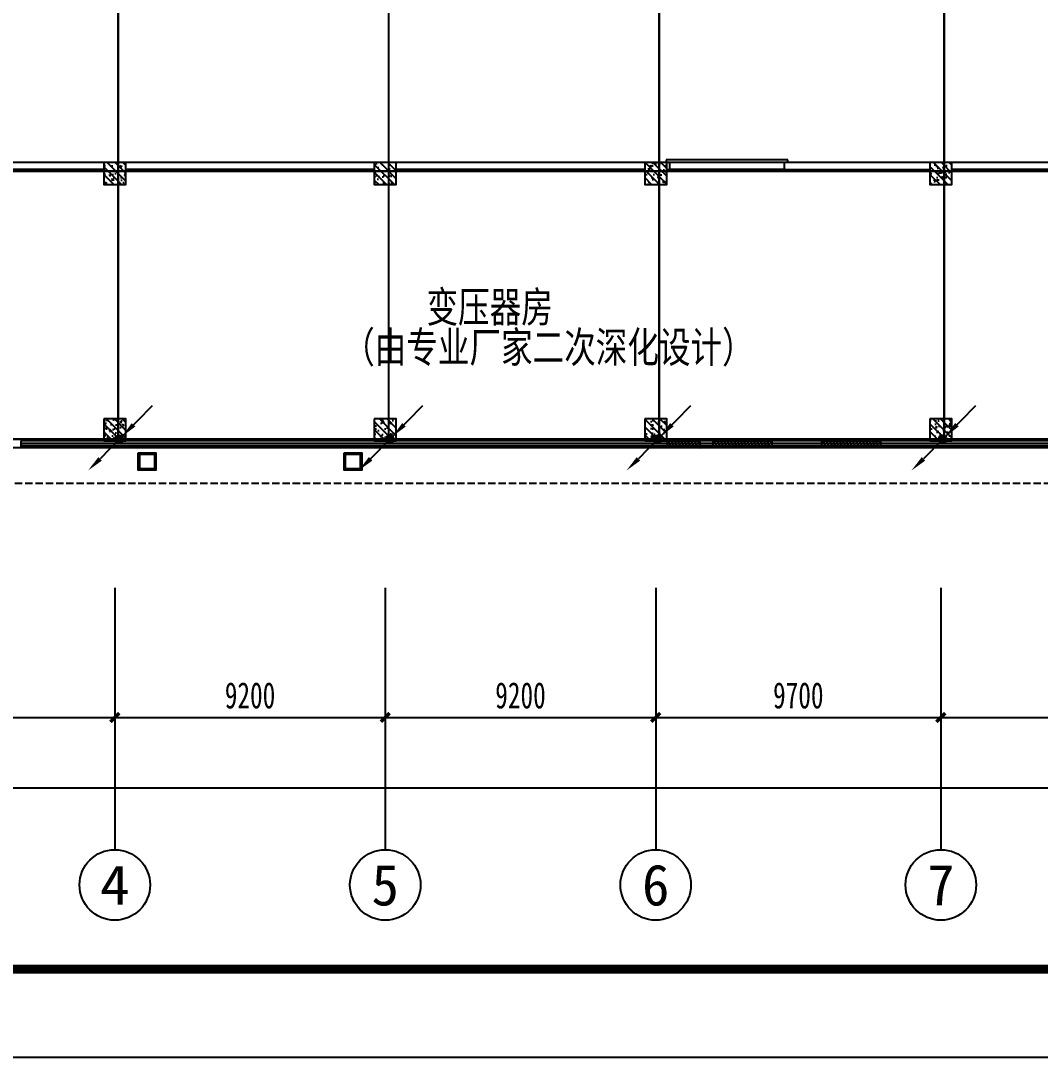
# Model space of a CAD drawing. Header units: millimetres. Extents: x -633009578 to 5705885, y -633235091 to 2571734.
# Drawn here: x 3812420 to 3847101, y 2039260 to 2074535 of the extents above; entities that cross this region are included whole.
import ezdxf
from ezdxf.enums import TextEntityAlignment as Align

# ---------------------------------------------------------------- set-up
doc = ezdxf.new("R2010")
doc.units = ezdxf.units.MM
doc.header["$LTSCALE"] = 1000
doc.header["$MEASUREMENT"] = 0
doc.linetypes.add('DASH', pattern=[0.35, 0.25, -0.1])
doc.layers.get('0').update_dxf_attribs({"color": 9})
for name, color, linetype in [('3T_WOOD', 21, 'Continuous'), ('A-COLUM(柱)', 255, 'Continuous'), ('A-DOOR(门）', 4, 'Continuous'), ('A-F-AREA(计算)', 5, 'Continuous'), ('A-ROOF-G(钢构)', 25, 'Continuous'), ('A-ST-O(室外)', 54, 'Continuous'), ('A-TEXT(房间)', 243, 'Continuous'), ('A-WALL(墙)', 255, 'Continuous'), ('A-WINDOW（窗）', 4, 'Continuous'), ('AXIS_TEXT', 7, 'Continuous'), ('C-AXIS(轴号)', 3, 'Continuous'), ('电-弱电平面-箭头', 3, 'Continuous'), ('电-接地防雷-接地线', 132, 'Continuous'), ('设备-箱柜', 3, 'Continuous'), ('院图签、封面151013$0$PUB_TITLE', 153, 'Continuous'), ('院图签、封面151013$0$图签文字', 4, 'Continuous')]:
    doc.layers.add(name, color=color, linetype=linetype)
doc.styles.add('_TCH', font='simhei.ttf', dxfattribs={"width": 0.75, "bigfont": 'hztxt.shx'})
doc.styles.add('_TCH_AXIS', font='simhei.ttf', dxfattribs={"bigfont": 'GBCBIG'})
doc.styles.add('_TCH_DIM_T3', font='simhei.ttf', dxfattribs={"width": 0.707, "bigfont": 'GBCBIG'})
doc.styles.add('COMPLEX', font='simhei.ttf')
doc.styles.add('IDQSTYLE', font='simhei.ttf', dxfattribs={"width": 0.707, "bigfont": 'hztxt.shx'})
doc.styles.get("Standard").update_dxf_attribs({"font": 'simhei.ttf', "bigfont": 'hztxt.shx'})
doc.styles.add('院图签、封面151013$0$-宋体', font='simhei.ttf', dxfattribs={"width": 0.8})
doc.linetypes.add('GDLine', pattern='A,1,-3,5.8,["|",Standard,S=4,R=-45,X=-1.407,Y=-0.7],-0.1,["|",Standard,S=4,R=-45,X=-1.407,Y=-0.7],-0.1,["|",Standard,S=4,R=-45,X=-1.407,Y=-0.7],-0.1,["|",Standard,S=4,R=-45,X=-1.407,Y=-0.7],-0.1,5.8,-3,1', length=20)
doc.dimstyles.new('_TCH_ARCH&&300', dxfattribs={"dimtxt": 892.5, "dimasz": 300, "dimexe": 750, "dimexo": 900, "dimgap": 300, "dimtad": 1, "dimdec": 0, "dimzin": 0, "dimdsep": 46, "dimtxsty": '_TCH_DIM_T3', "dimblk": 'ARCHTICK', "dimcen": 0.09, "dimclrt": 7, "dimazin": 2, "dimtfac": 1, "dimtdec": 0, "dimtix": 1, "dimtmove": 2, "dimatfit": 3, "dimfxl": 1, "dimtolj": 1, "dimtzin": 0, "dimarcsym": 0})
pattern_1 = [(45, (0, 0), (-56.1266007566822, 56.12660075668221), [])]

# ---------------------------------------------------------------- blocks, each defined once
blk = doc.blocks.new('$DorLib2D$00000126')
at = {"color": 0, "linetype": 'Continuous'}
for p, q in [((-0.5319999999956053, 0.5), (-0.5319999999956053, 0.900000000000091)), ((0.5320000000047003, 0.900000000000091), (0.5320000000047003, 0.5000000000002274))]:
    blk.add_line(p, q, dxfattribs=at)
at = {"color": 0, "linetype": 'DASH'}
for p, q in [((-0.5319999999956053, 0.900000000000091), (0.5320000000047003, 0.900000000000091)), ((-0.5319999999956053, 0.5), (0.5320000000047003, 0.5000000000002274))]:
    blk.add_line(p, q, dxfattribs=at)
blk = doc.blocks.new('_ArchTick')
at = {"color": 0, "linetype": 'ByBlock', "const_width": 0.4}
blk.add_lwpolyline([(-0.5, -0.5), (0.5, 0.5)], dxfattribs=at)
blk = doc.blocks.new('*D558')
at = {"layer": 'C-AXIS(轴号)', "color": 0, "lineweight": -2, "transparency": 16777216}
for p, q in [((1121700.598288333, 1376357.113137866), (1121700.598288333, 1369697.293828133)), ((1255980.598288333, 1376357.113137866), (1255980.598288333, 1369697.293828133)), ((1121700.598288333, 1370447.293828133), (1255980.598288333, 1370447.293828133))]:
    blk.add_line(p, q, dxfattribs=at)
at = {"layer": 'Defpoints', "color": 0, "transparency": 16777216}
for p in [(1121700.598288333, 1377257.113137866), (1255980.598288333, 1377257.113137866), (1255980.598288333, 1370447.293828133)]:
    blk.add_point(p, dxfattribs=at)
at = {"layer": 'C-AXIS(轴号)', "color": 0, "linetype": 'ByBlock', "lineweight": -2, "transparency": 16777216, "xscale": 300, "yscale": 300, "zscale": 300, "rotation": 180}
blk.add_blockref('_ArchTick', (1121700.598288333, 1370447.293828133), dxfattribs=at)
at = {"layer": 'C-AXIS(轴号)', "color": 0, "linetype": 'ByBlock', "lineweight": -2, "transparency": 16777216, "xscale": 300, "yscale": 300, "zscale": 300}
blk.add_blockref('_ArchTick', (1255980.598288333, 1370447.293828133), dxfattribs=at)
at = {"layer": 'C-AXIS(轴号)', "color": 7, "transparency": 16777216, "insert": (1188840.598288333, 1371193.543828133), "char_height": 892.5, "attachment_point": 5, "style": '_TCH_DIM_T3'}
blk.add_mtext('\\A1;134280', dxfattribs=at)
blk = doc.blocks.new('*D592')
at = {"layer": 'C-AXIS(轴号)', "color": 0, "lineweight": -2, "transparency": 16777216}
for p, q in [((1141340.598288357, 1376357.113137866), (1141340.598288357, 1372097.293828133)), ((1150540.598288357, 1376357.113137866), (1150540.598288357, 1372097.293828133)), ((1141340.598288357, 1372847.293828133), (1150540.598288357, 1372847.293828133))]:
    blk.add_line(p, q, dxfattribs=at)
at = {"layer": 'Defpoints', "color": 0, "transparency": 16777216}
for p in [(1141340.598288357, 1377257.113137866), (1150540.598288357, 1377257.113137866), (1150540.598288357, 1372847.293828133)]:
    blk.add_point(p, dxfattribs=at)
at = {"layer": 'C-AXIS(轴号)', "color": 0, "linetype": 'ByBlock', "lineweight": -2, "transparency": 16777216, "xscale": 300, "yscale": 300, "zscale": 300, "rotation": 180}
blk.add_blockref('_ArchTick', (1141340.598288357, 1372847.293828133), dxfattribs=at)
at = {"layer": 'C-AXIS(轴号)', "color": 0, "linetype": 'ByBlock', "lineweight": -2, "transparency": 16777216, "xscale": 300, "yscale": 300, "zscale": 300}
blk.add_blockref('_ArchTick', (1150540.598288357, 1372847.293828133), dxfattribs=at)
at = {"layer": 'C-AXIS(轴号)', "color": 7, "transparency": 16777216, "insert": (1145940.598288357, 1373593.543828133), "char_height": 892.5, "attachment_point": 5, "style": '_TCH_DIM_T3'}
blk.add_mtext('\\A1;9200', dxfattribs=at)
blk = doc.blocks.new('*D593')
at = {"layer": 'C-AXIS(轴号)', "color": 0, "lineweight": -2, "transparency": 16777216}
for p, q in [((1150540.598288357, 1376357.113137866), (1150540.598288357, 1372097.293828133)), ((1159740.598288357, 1376357.113137866), (1159740.598288357, 1372097.293828133)), ((1150540.598288357, 1372847.293828133), (1159740.598288357, 1372847.293828133))]:
    blk.add_line(p, q, dxfattribs=at)
at = {"layer": 'Defpoints', "color": 0, "transparency": 16777216}
for p in [(1150540.598288357, 1377257.113137866), (1159740.598288357, 1377257.113137866), (1159740.598288357, 1372847.293828133)]:
    blk.add_point(p, dxfattribs=at)
at = {"layer": 'C-AXIS(轴号)', "color": 0, "linetype": 'ByBlock', "lineweight": -2, "transparency": 16777216, "xscale": 300, "yscale": 300, "zscale": 300, "rotation": 180}
blk.add_blockref('_ArchTick', (1150540.598288357, 1372847.293828133), dxfattribs=at)
at = {"layer": 'C-AXIS(轴号)', "color": 0, "linetype": 'ByBlock', "lineweight": -2, "transparency": 16777216, "xscale": 300, "yscale": 300, "zscale": 300}
blk.add_blockref('_ArchTick', (1159740.598288357, 1372847.293828133), dxfattribs=at)
at = {"layer": 'C-AXIS(轴号)', "color": 7, "transparency": 16777216, "insert": (1155140.598288357, 1373593.543828133), "char_height": 892.5, "attachment_point": 5, "style": '_TCH_DIM_T3'}
blk.add_mtext('\\A1;9200', dxfattribs=at)
blk = doc.blocks.new('*D594')
at = {"layer": 'C-AXIS(轴号)', "color": 0, "lineweight": -2, "transparency": 16777216}
for p, q in [((1159740.598288357, 1376357.113137866), (1159740.598288357, 1372097.293828133)), ((1168940.598288357, 1376357.113137866), (1168940.598288357, 1372097.293828133)), ((1159740.598288357, 1372847.293828133), (1168940.598288357, 1372847.293828133))]:
    blk.add_line(p, q, dxfattribs=at)
at = {"layer": 'Defpoints', "color": 0, "transparency": 16777216}
for p in [(1159740.598288357, 1377257.113137866), (1168940.598288357, 1377257.113137866), (1168940.598288357, 1372847.293828133)]:
    blk.add_point(p, dxfattribs=at)
at = {"layer": 'C-AXIS(轴号)', "color": 0, "linetype": 'ByBlock', "lineweight": -2, "transparency": 16777216, "xscale": 300, "yscale": 300, "zscale": 300, "rotation": 180}
blk.add_blockref('_ArchTick', (1159740.598288357, 1372847.293828133), dxfattribs=at)
at = {"layer": 'C-AXIS(轴号)', "color": 0, "linetype": 'ByBlock', "lineweight": -2, "transparency": 16777216, "xscale": 300, "yscale": 300, "zscale": 300}
blk.add_blockref('_ArchTick', (1168940.598288357, 1372847.293828133), dxfattribs=at)
at = {"layer": 'C-AXIS(轴号)', "color": 7, "transparency": 16777216, "insert": (1164340.598288357, 1373593.543828133), "char_height": 892.5, "attachment_point": 5, "style": '_TCH_DIM_T3'}
blk.add_mtext('\\A1;9200', dxfattribs=at)
blk = doc.blocks.new('*D595')
at = {"layer": 'C-AXIS(轴号)', "color": 0, "lineweight": -2, "transparency": 16777216}
for p, q in [((1168940.598288357, 1376357.113137866), (1168940.598288357, 1372097.293828133)), ((1178640.598288357, 1376357.113137866), (1178640.598288357, 1372097.293828133)), ((1168940.598288357, 1372847.293828133), (1178640.598288357, 1372847.293828133))]:
    blk.add_line(p, q, dxfattribs=at)
at = {"layer": 'Defpoints', "color": 0, "transparency": 16777216}
for p in [(1168940.598288357, 1377257.113137866), (1178640.598288357, 1377257.113137866), (1178640.598288357, 1372847.293828133)]:
    blk.add_point(p, dxfattribs=at)
at = {"layer": 'C-AXIS(轴号)', "color": 0, "linetype": 'ByBlock', "lineweight": -2, "transparency": 16777216, "xscale": 300, "yscale": 300, "zscale": 300, "rotation": 180}
blk.add_blockref('_ArchTick', (1168940.598288357, 1372847.293828133), dxfattribs=at)
at = {"layer": 'C-AXIS(轴号)', "color": 0, "linetype": 'ByBlock', "lineweight": -2, "transparency": 16777216, "xscale": 300, "yscale": 300, "zscale": 300}
blk.add_blockref('_ArchTick', (1178640.598288357, 1372847.293828133), dxfattribs=at)
at = {"layer": 'C-AXIS(轴号)', "color": 7, "transparency": 16777216, "insert": (1173790.598288357, 1373593.543828133), "char_height": 892.5, "attachment_point": 5, "style": '_TCH_DIM_T3'}
blk.add_mtext('\\A1;9700', dxfattribs=at)
blk = doc.blocks.new('*D596')
at = {"layer": 'C-AXIS(轴号)', "color": 0, "lineweight": -2, "transparency": 16777216}
for p, q in [((1178640.598288357, 1376357.113137866), (1178640.598288357, 1372097.293828133)), ((1188340.598288357, 1376357.113137866), (1188340.598288357, 1372097.293828133)), ((1178640.598288357, 1372847.293828133), (1188340.598288357, 1372847.293828133))]:
    blk.add_line(p, q, dxfattribs=at)
at = {"layer": 'Defpoints', "color": 0, "transparency": 16777216}
for p in [(1178640.598288357, 1377257.113137866), (1188340.598288357, 1377257.113137866), (1188340.598288357, 1372847.293828133)]:
    blk.add_point(p, dxfattribs=at)
at = {"layer": 'C-AXIS(轴号)', "color": 0, "linetype": 'ByBlock', "lineweight": -2, "transparency": 16777216, "xscale": 300, "yscale": 300, "zscale": 300, "rotation": 180}
blk.add_blockref('_ArchTick', (1178640.598288357, 1372847.293828133), dxfattribs=at)
at = {"layer": 'C-AXIS(轴号)', "color": 0, "linetype": 'ByBlock', "lineweight": -2, "transparency": 16777216, "xscale": 300, "yscale": 300, "zscale": 300}
blk.add_blockref('_ArchTick', (1188340.598288357, 1372847.293828133), dxfattribs=at)
at = {"layer": 'C-AXIS(轴号)', "color": 7, "transparency": 16777216, "insert": (1183490.598288357, 1373593.543828133), "char_height": 892.5, "attachment_point": 5, "style": '_TCH_DIM_T3'}
blk.add_mtext('\\A1;9700', dxfattribs=at)
blk = doc.blocks.new('_AXISO')
blk.add_circle((0, 0), 0.5)
at = {"layer": 'AXIS_TEXT', "style": 'COMPLEX', "width": 1.041666666666667}
blk.add_attdef('A', text='', height=0.56, dxfattribs=at).set_placement((-0.25, -0.28), (0.25, -0.28), align=Align.FIT)
blk = doc.blocks.new('$TCHSYS$WIN2D')
for p, q in [((-0.5, 0.5), (0.5, 0.5)), ((-0.5, 0.5), (-0.4999999999999999, -0.5)), ((0.5, 0.5), (0.4999999999999998, -0.5)), ((0.5, 0.1666666666666666), (-0.5, 0.1666666666666666)), ((0.5, -0.1666666666666667), (-0.5, -0.1666666666666667)), ((-0.4999999999999999, -0.5), (0.5, -0.5))]:
    blk.add_line(p, q)
blk = doc.blocks.new('_FZH')
h = blk.add_hatch()
h.set_pattern_fill('钢筋混凝土', color=256, scale=0.1, style=0)
h.set_pattern_definition([(45, (0, 0), (-0.1767766952966369, 0.1767766952966369), []), (50, (0, 0), (0.7172601826007535, -0.06275213498259512), [0.07500000000000001, -0.8250000000000001]), (355, (0, 0), (-0.138751333613, 0.7521921337000119), [0.06, -0.66]), (100.4514, (0.05977168000000001, -0.00522934), (0.5785093817140216, 0.6894395420609536), [0.06374019, -0.701142112]), (46.1842, (0, 0.2), (1.067241048625645, -0.1655190143290181), [0.1125, -1.2375]), (96.6356, (0.088936745, 0.186206693), (0.9346627055487033, 0.9741178709004418), [0.095610288, -1.051713]), (351.1842, (0, 0.2), (0.9346619451336272, 0.9741186009253247), [0.09000000000000001, -0.9900000000000001]), (21, (0.1, 0.15), (0.5969070521184617, -0.4026188906653388), [0.07500000000000001, -0.8250000000000001]), (326, (0.1, 0.15), (0.2433153319215824, 0.7251500450468529), [0.06, -0.66]), (71.4514, (0.149742233, 0.116448394), (0.84022262858149, 0.3225304967099524), [0.06374019, -0.701142112]), (37.50000000000001, (0, 0), (0.01215985531729062, 0.3328938538313115), [0, -0.652, 0, -0.67, 0, -0.6625000000000001]), (7.499999999999999, (0, 0), (0.2630695374421486, 0.3944117118823603), [0, -0.382, 0, -0.637, 0, -0.2525]), (-32.5, (-0.223, 0), (0.533822436172409, -0.02255487173437976), [0, -0.25, 0, -0.78, 0, -1.035]), (-42.5, (-0.323, 0), (0.5831861693423862, 0.1001049823323177), [0, -0.325, 0, -0.518, 0, -0.735])])
h.paths.add_polyline_path([(-0.5, -0.5), (0.5, -0.5), (0.5, 0.5), (-0.5, 0.5)])
blk.add_lwpolyline([(-0.5, -0.5), (0.5, -0.5), (0.5, 0.5), (-0.5, 0.5)], close=True)
blk = doc.blocks.new('*X25')
at = {"color": 0, "linetype": 'Continuous'}
for p, q in [((192.590110055903, 446.7242872143482), (193.9264208598343, 448.0605980182795)), ((192.6512440212146, 447.2096852483717), (193.4410228258108, 447.9994640529679)), ((192.666080612941, 446.3759937026742), (194.2747143715083, 447.9846274612416)), ((192.8122309321682, 446.0978799531896), (194.552828120993, 447.8384771420143)), ((193.0126674313866, 445.874052383696), (194.7766556904866, 447.6380406427959)), ((193.2651240367983, 445.7022449203958), (194.9484631537868, 447.3855840373842)), ((193.5780466605768, 445.5909034754624), (195.0598045987202, 447.0726614136058)), ((193.9838870800477, 445.5724798262212), (195.0782282479613, 446.6668209941349))]:
    blk.add_line(p, q, dxfattribs=at)
blk = doc.blocks.new('HC001444')
at = {"color": 0, "linetype": 'Continuous'}
for p, q in [((5.312014027897709, 5.362594416008807), (0.4698776614111466, 0.4121164681388052)), ((1.307398633798584e-12, -0.05776119327106244), (-3.105492900473507, -3.232738715067399))]:
    blk.add_line(p, q, dxfattribs=at)
for points in [[(2.301209466909763, 2.284423861441751, 0.8, 0, 0), (0.4698776614111466, 0.4121164681388052, 0, 0, 0)], [(-3.105492900473507, -3.232738715067399, 0.8, 0, 0), (-5.057392361377197, -5.119309791711203, 0, 0, 0)]]:
    blk.add_lwpolyline(points, format="xyseb", dxfattribs=at)
blk.add_circle((0, 0), 0.625, dxfattribs=at)
at = {"color": 0, "linetype": 'Continuous', "xscale": 0.5, "yscale": 0.5, "zscale": 0.5}
blk.add_blockref('*X25', (-96.91845018383214, -223.4069038532592), dxfattribs=at)
at = {"color": 0, "style": 'IDQSTYLE', "width": 0.7}
blk.add_attdef('PSFHATT', (7.312014027897709, -5.119309791711203), '', height=2.5, dxfattribs=at)
blk = doc.blocks.new('建筑图框_A1')
at = {"layer": '院图签、封面151013$0$PUB_TITLE'}
blk.add_lwpolyline([(0, 0), (84100, 0), (84100, 59400), (0, 59400)], close=True, dxfattribs=at)
at = {"layer": '院图签、封面151013$0$PUB_TITLE', "const_width": 100}
blk.add_lwpolyline([(2500, 1000), (83100, 1000), (83100, 58400), (2500, 58400)], close=True, dxfattribs=at)
at = {"layer": '院图签、封面151013$0$图签文字', "color": 6, "style": '院图签、封面151013$0$-宋体'}
for tag, height, width, p in [('工程主持人', 400, 0.7999999999883585, (79990.91196859907, 29505.93707200652)), ('审定', 400, 0.7999999999883585, (79990.91196859907, 28705.93707200605)), ('审核', 400, 0.7999999999883585, (79990.91196859907, 27905.93707200559)), ('专业负责人', 400, 0.7999999999883585, (79990.91196859907, 27105.93707200512)), ('校对', 400, 0.7999999999883585, (79990.91196859907, 26305.93707200466)), ('设计', 400, 0.7999999999883585, (79990.91196859907, 25505.93707200419)), ('方案设计人', 400, 0.7999999999883585, (79990.91196859907, 24706.79438478127)), ('工程编号', 300, 0.7000000000116415, (81000.00416498398, 8700.424278954277)), ('版次', 300, 0.7000000000116415, (78738.08139540046, 3005.726258059498)), ('日期', 300, 0.7000000000116415, (82038.0813954557, 3000.226258123759)), ('图号', 200, 0.7000000000116415, (82538.08139542397, 2400.075247410685)), ('比例', 300, 0.7000000000116415, (78738.08139537089, 2200.188802679535)), ('图号_X施', 300, 0.7000000000116415, (81538.08139540977, 2200.188802651362)), ('图号_总数', 200, 0.7000000000116415, (82538.08139541186, 2000.075247410219))]:
    blk.add_attdef(tag, text='', height=height, dxfattribs=dict(at, width=width)).set_placement(p, align=Align.MIDDLE_CENTER)
at = {"layer": '院图签、封面151013$0$图签文字', "color": 6, "style": '院图签、封面151013$0$-宋体', "width": 0.7}
for tag, p in [('建设单位_001', (80935.88661794258, 7446.21079580821)), ('工程名称_001', (80933.52706738078, 6045.368099178996)), ('图名_001', (79742.88288308708, 4059.656552180292))]:
    blk.add_attdef(tag, p, '', height=300, dxfattribs=at)
blk = doc.blocks.new('9-29-1')
h = blk.add_hatch()
h.set_pattern_fill('ANSI31', color=256, scale=50)
h.set_pattern_definition(pattern_1)
h.paths.add_polyline_path([(1169340.650682393, 1382257.113137863), (1170440.650682393, 1382257.113137863), (1170440.650682393, 1382017.113137863), (1169340.650682393, 1382017.113137863)])
h = blk.add_hatch()
h.set_pattern_fill('ANSI31', color=256, scale=50)
h.set_pattern_definition(pattern_1)
h.paths.add_polyline_path([(1170890.598288357, 1382257.113137859), (1172890.598288357, 1382257.113137859), (1172890.598288357, 1382017.113137859), (1170890.598288357, 1382017.113137859)])
h = blk.add_hatch()
h.set_pattern_fill('ANSI31', color=256, scale=50)
h.set_pattern_definition(pattern_1)
h.paths.add_polyline_path([(1174590.598288357, 1382257.113137859), (1176590.598288357, 1382257.113137859), (1176590.598288357, 1382017.113137859), (1174590.598288357, 1382017.113137859)])
for points in [[(1169340.650682393, 1382257.113137863), (1170440.650682393, 1382257.113137863), (1170440.650682393, 1382017.113137863), (1169340.650682393, 1382017.113137863)], [(1170890.598288357, 1382257.113137859), (1172890.598288357, 1382257.113137859), (1172890.598288357, 1382017.113137859), (1170890.598288357, 1382017.113137859)], [(1174590.598288357, 1382257.113137859), (1176590.598288357, 1382257.113137859), (1176590.598288357, 1382017.113137859), (1174590.598288357, 1382017.113137859)]]:
    blk.add_lwpolyline(points, close=True)
at = {"layer": 'A-DOOR(门）'}
blk.add_line((1173315.598287918, 1391492.113137866), (1169415.598287918, 1391492.113137866), dxfattribs=at)
at = {"layer": 'A-F-AREA(计算)'}
blk.add_lwpolyline([(1121700.598288358, 1518097.113137865), (1255980.598288358, 1518097.113137865), (1255980.598288358, 1382017.113137865), (1121700.598288358, 1382017.113137865)], close=True, dxfattribs=at)
at = {"layer": 'A-ROOF-G(钢构)'}
for points in [[(1151340.605494114, 1381857.113137867), (1151940.605494114, 1381857.113137867), (1151940.605494114, 1381257.113137867), (1151340.605494114, 1381257.113137867)], [(1151390.605494114, 1381807.113137867), (1151890.605494114, 1381807.113137867), (1151890.605494114, 1381307.113137867), (1151390.605494114, 1381307.113137867)], [(1158340.605494117, 1381857.113137867), (1158940.605494117, 1381857.113137867), (1158940.605494117, 1381257.113137867), (1158340.605494117, 1381257.113137867)], [(1158390.605494117, 1381807.113137867), (1158890.605494117, 1381807.113137867), (1158890.605494117, 1381307.113137867), (1158390.605494117, 1381307.113137867)]]:
    blk.add_lwpolyline(points, close=True, dxfattribs=at)
at = {"layer": 'A-ST-O(室外)', "linetype": 'DASH'}
blk.add_lwpolyline([(1121940.598288341, 1380817.113137878), (1189490.598729082, 1380817.113137878)], dxfattribs=at)
at = {"layer": 'A-WALL(墙)'}
for p, q in [((1150165.598288569, 1391732.113137874), (1141715.598287918, 1391732.113137864)), ((1159365.598288569, 1391732.113137874), (1150915.598287918, 1391732.113137872)), ((1168565.598287918, 1391732.113137874), (1160115.598288569, 1391732.113137854)), ((1169415.598288081, 1391732.113137871), (1169315.598288569, 1391732.113137653)), ((1169415.598288081, 1391492.113137821), (1169415.598288081, 1391732.113137871)), ((1178265.598287918, 1391732.113137919), (1173315.598288081, 1391732.113137871)), ((1173315.598288081, 1391732.113137871), (1173315.598288081, 1391492.113137821)), ((1187990.598288357, 1391732.113137866), (1179015.598288569, 1391732.113137847)), ((1150165.598288569, 1391492.113137874), (1141715.598287918, 1391492.11313787)), ((1159365.598288569, 1391492.113137874), (1150915.598287918, 1391492.113137878)), ((1168565.598287918, 1391492.113137874), (1160115.598288569, 1391492.113137842)), ((1169315.598288569, 1391492.113138111), (1169415.598288081, 1391492.113137821)), ((1173315.598288081, 1391492.113137821), (1178265.598287918, 1391492.113137871)), ((1187990.598288357, 1391492.113137866), (1179015.598288569, 1391492.113137899))]:
    blk.add_line(p, q, dxfattribs=at)
at = {"layer": 'A-WINDOW（窗）'}
for points in [[(1170440.650682339, 1382257.113137861), (1170440.650682339, 1382017.113137861)], [(1172890.598288302, 1382257.113137858), (1172890.598288302, 1382017.113137858)], [(1176590.598288302, 1382257.113137858), (1176590.598288302, 1382017.113137858)]]:
    blk.add_lwpolyline(points, dxfattribs=at)
at = {"layer": 'C-AXIS(轴号)'}
for p, q in [((1150540.598288357, 1377257.113137866), (1150540.598288357, 1368347.293828133)), ((1159740.598288357, 1377257.113137866), (1159740.598288357, 1368347.293828133)), ((1168940.598288357, 1377257.113137866), (1168940.598288357, 1368347.293828133)), ((1178640.598288357, 1377257.113137866), (1178640.598288357, 1368347.293828133))]:
    blk.add_line(p, q, dxfattribs=at)
at = {"layer": 'A-COLUM(柱)', "xscale": 750, "yscale": 750, "zscale": 750, "rotation": 270}
for p in [(1150540.598288357, 1391357.113137866), (1159740.598288357, 1391357.113137866), (1168940.598288357, 1391357.113137866), (1178640.598288357, 1391357.113137866), (1150540.598288357, 1382632.113137866), (1159740.598288357, 1382632.113137866), (1168940.598288357, 1382632.113137866), (1178640.598288357, 1382632.113137866)]:
    blk.add_blockref('_FZH', p, dxfattribs=at)
at = {"layer": 'A-DOOR(门）', "xscale": -3900, "yscale": 240, "zscale": 3900}
blk.add_blockref('$DorLib2D$00000126', (1171365.598287918, 1391612.113137866), dxfattribs=at)
at = {"layer": 'A-WINDOW（窗）', "extrusion": (0, 0, -1), "xscale": 40000, "yscale": 240, "zscale": 40000}
blk.add_blockref('$TCHSYS$WIN2D', (-1167340.59828836, 1382137.113137866), dxfattribs=at)
at = {"layer": 'C-AXIS(轴号)'}
ref = blk.add_blockref('_AXISO', (1150540.598288357, 1367147.293828133), dxfattribs=dict(at, xscale=2400, yscale=2400, zscale=2400))
ref.add_attrib('A', '4', dxfattribs={"layer": 'AXIS_TEXT', "height": 1336.325289654598, "style": '_TCH_AXIS'}).set_placement((1150031.521987536, 1366479.131183306), (1151049.674589178, 1366479.131183306), align=Align.FIT)
ref = blk.add_blockref('_AXISO', (1159740.598288357, 1367147.293828133), dxfattribs=dict(at, xscale=2400, yscale=2400, zscale=2400))
ref.add_attrib('A', '5', dxfattribs={"layer": 'AXIS_TEXT', "height": 1397.844494487577, "style": '_TCH_AXIS'}).set_placement((1159274.650123528, 1366448.371580889), (1160206.546453186, 1366448.371580889), align=Align.FIT)
ref = blk.add_blockref('_AXISO', (1168940.598288357, 1367147.293828133), dxfattribs=dict(at, xscale=2400, yscale=2400, zscale=2400))
ref.add_attrib('A', '6', dxfattribs={"layer": 'AXIS_TEXT', "height": 1397.844494487578, "style": '_TCH_AXIS'}).set_placement((1168474.650123528, 1366448.371580889), (1169406.546453186, 1366448.371580889), align=Align.FIT)
ref = blk.add_blockref('_AXISO', (1178640.598288357, 1367147.293828133), dxfattribs=dict(at, xscale=2400, yscale=2400, zscale=2400))
ref.add_attrib('A', '7', dxfattribs={"layer": 'AXIS_TEXT', "height": 1397.844494487577, "style": '_TCH_AXIS'}).set_placement((1178174.650123528, 1366448.371580889), (1179106.546453186, 1366448.371580889), align=Align.FIT)
at = {"layer": 'A-TEXT(房间)', "style": '_TCH', "width": 0.75}
for s, p in [('变压器房', (1161143.251413123, 1386291.890332197)), ('（由专业厂家二次深化设计）', (1158308.650830033, 1384923.952347855))]:
    blk.add_text(s, height=1050, dxfattribs=at).set_placement(p)
at = {"layer": 'C-AXIS(轴号)'}
for p1, p2, distance, picture, middle in [((1121700.598288333, 1377257.113137866), (1255980.598288333, 1377257.113137866), -6809.819309732877, '*D558', (1188840.598288333, 1371193.543828133)), ((1141340.598288357, 1377257.113137866), (1150540.598288357, 1377257.113137866), -4409.819309732877, '*D592', (1145940.598288357, 1373593.543828133)), ((1150540.598288357, 1377257.113137866), (1159740.598288357, 1377257.113137866), -4409.819309732877, '*D593', (1155140.598288357, 1373593.543828133)), ((1159740.598288357, 1377257.113137866), (1168940.598288357, 1377257.113137866), -4409.819309732877, '*D594', (1164340.598288357, 1373593.543828133)), ((1168940.598288357, 1377257.113137866), (1178640.598288357, 1377257.113137866), -4409.819309732877, '*D595', (1173790.598288357, 1373593.543828133)), ((1178640.598288357, 1377257.113137866), (1188340.598288357, 1377257.113137866), -4409.819309732877, '*D596', (1183490.598288357, 1373593.543828133))]:
    dim = blk.add_aligned_dim(p1=p1, p2=p2, distance=distance, dimstyle='_TCH_ARCH&&300', dxfattribs=at)
    dim.commit()
    dim.dimension.update_dxf_attribs({"geometry": picture, "text_midpoint": middle})

msp = doc.modelspace()

# ---------------------------------------------------------------- linework, layer by layer
at = {"layer": '电-接地防雷-接地线', "linetype": 'GDLine', "ltscale": 0.1, "const_width": 75}
for points in [[(3815734.564223578, 2060295.30670059), (3815734.564223578, 2195718.503641091)], [(3824934.564223578, 2060295.30670059), (3824934.564223578, 2195718.503641091)], [(3834134.564223578, 2060295.30670059), (3834134.564223578, 2195718.503641091)], [(3843834.564223578, 2060295.30670059), (3843834.564223578, 2195718.503641091)], [(3787428.408622436, 2069415.624317448), (3920543.042044923, 2069415.624317448)], [(3787428.408622436, 2060295.30670059), (3920543.042044923, 2060295.30670059)]]:
    msp.add_lwpolyline(points, dxfattribs=at)

# ---------------------------------------------------------------- block references
at = {"layer": '3T_WOOD'}
msp.add_blockref('9-29-1', (2665079.395743424, 677977.51603476), dxfattribs=at)
at = {"layer": '电-弱电平面-箭头', "color": 4, "xscale": 210, "yscale": 210, "zscale": 210}
for p in [(3815772.473502346, 2060303.02348872), (3824972.857754309, 2060303.02348872), (3834085.896586158, 2060303.02348872), (3843781.238218764, 2060303.02348872)]:
    msp.add_blockref('HC001444', p, dxfattribs=at)
at = {"layer": '设备-箱柜', "xscale": 3, "yscale": 3}
msp.add_blockref('建筑图框_A1', (3734255.437121258, 2039260.231913973, 4.000000000000001e-08), dxfattribs=at)

doc.saveas('drawing.dxf')
